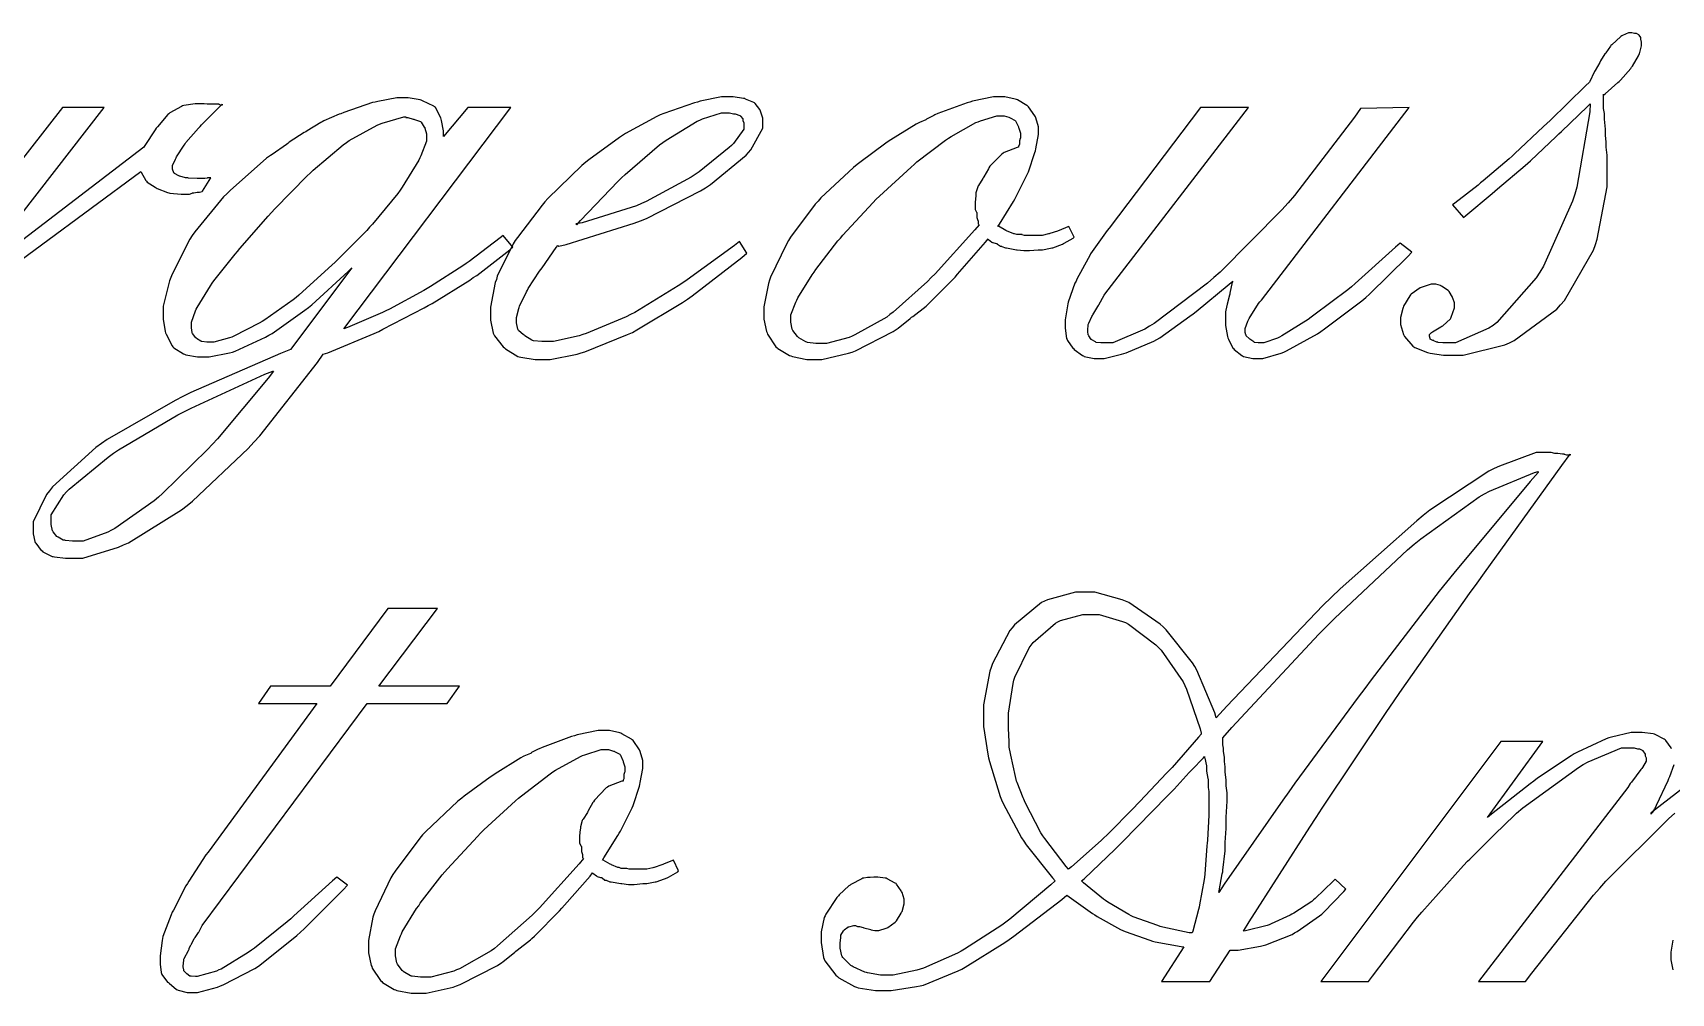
# Model space of a CAD drawing. Extents: x 3.03 to 5.34, y 7.46 to 9.01.
# Drawn here: x 3.613 to 4.44, y 8.094 to 8.578 of the extents above; entities that cross this region are included whole.
import ezdxf

# ---------------------------------------------------------------- set-up
doc = ezdxf.new("R2010")
doc.units = 0
doc.layers.get('0').update_dxf_attribs({"linetype": 'CONTINUOUS'})

msp = doc.modelspace()

# ---------------------------------------------------------------- linework, layer by layer
at = {"color": 0}
for points in [[(4.40543, 8.54742), (4.40543, 8.54699), (4.40614, 8.54758), (4.41265, 8.55333), (4.41325, 8.55393), (4.4139, 8.55458), (4.41911, 8.56044), (4.41954, 8.56108), (4.41997, 8.56158), (4.42307, 8.56685), (4.42324, 8.56739), (4.42344, 8.56788), (4.42453, 8.57178), (4.42453, 8.57303), (4.42453, 8.57368), (4.4241, 8.57514), (4.4241, 8.57563), (4.4241, 8.57607), (4.42333, 8.57726), (4.42324, 8.57736), (4.42312, 8.57742), (4.42204, 8.57801), (4.42171, 8.57801), (4.42106, 8.57801), (4.4196, 8.57844), (4.41911, 8.57844), (4.41797, 8.57844), (4.41499, 8.5771), (4.41456, 8.57693), (4.41411, 8.57661), (4.40956, 8.57243), (4.40913, 8.57194), (4.4089, 8.57161), (4.40653, 8.56836), (4.40631, 8.56803), (4.40608, 8.56776), (4.40392, 8.56435), (4.40369, 8.56392), (4.40349, 8.56353), (4.4011, 8.55935), (4.40088, 8.55892), (4.40067, 8.55854), (4.39849, 8.55393), (4.39828, 8.5535), (4.39632, 8.55165), (4.37842, 8.53424), (4.37679, 8.53267), (4.37511, 8.53114), (4.36046, 8.51742), (4.35921, 8.51617), (4.35775, 8.51492), (4.34462, 8.50379), (4.34337, 8.50271), (4.34212, 8.50168), (4.3304, 8.49246), (4.32926, 8.49164), (4.33469, 8.48535), (4.33594, 8.48639), (4.34918, 8.49744), (4.35053, 8.49858), (4.35189, 8.49972), (4.36578, 8.51144), (4.36724, 8.51269), (4.36849, 8.51389), (4.38151, 8.52621), (4.38286, 8.52746), (4.38411, 8.52869), (4.39735, 8.54135), (4.39871, 8.54264), (4.39849, 8.53851), (4.39193, 8.5006), (4.3909, 8.49707), (4.38976, 8.49349), (4.37511, 8.46072), (4.37332, 8.45779), (4.37136, 8.45481), (4.35161, 8.43235), (4.34967, 8.43088), (4.3476, 8.42942), (4.33074, 8.42219), (4.32514, 8.42219), (4.32433, 8.42219), (4.32206, 8.42236), (4.32189, 8.42242), (4.32135, 8.42242), (4.31982, 8.42318), (4.31972, 8.42329), (4.31928, 8.42329), (4.31799, 8.42393), (4.31799, 8.42415), (4.31787, 8.42426), (4.31754, 8.42551), (4.31754, 8.42589), (4.31754, 8.42626), (4.31863, 8.42725), (4.31885, 8.4274), (4.31907, 8.42763), (4.32324, 8.43012), (4.32383, 8.43044), (4.32428, 8.43067), (4.32813, 8.43414), (4.3284, 8.43457), (4.32861, 8.435), (4.33014, 8.43972), (4.33014, 8.44129), (4.33014, 8.44222), (4.32937, 8.44467), (4.32926, 8.44499), (4.32915, 8.44521), (4.32747, 8.44797), (4.32731, 8.44824), (4.32699, 8.44846), (4.32374, 8.45063), (4.3234, 8.45085), (4.32314, 8.45096), (4.32086, 8.45171), (4.32015, 8.45171), (4.31847, 8.45171), (4.31386, 8.45019), (4.31342, 8.44997), (4.31293, 8.44976), (4.30843, 8.44667), (4.308, 8.44629), (4.30761, 8.44575), (4.30453, 8.44054), (4.30431, 8.44), (4.3041, 8.43946), (4.303, 8.43485), (4.303, 8.43326), (4.303, 8.43143), (4.30442, 8.42637), (4.30474, 8.42589), (4.30496, 8.42524), (4.30914, 8.42046), (4.30974, 8.42003), (4.31028, 8.41971), (4.31657, 8.41721), (4.31733, 8.41699), (4.31793, 8.41683), (4.3246, 8.4159), (4.32688, 8.4159), (4.33464, 8.4159), (4.35553, 8.42111), (4.35792, 8.42219), (4.36029, 8.42324), (4.38189, 8.43907), (4.38374, 8.44129), (4.38574, 8.44347), (4.40039, 8.46875), (4.40132, 8.47168), (4.40224, 8.47444), (4.40717, 8.50071), (4.40717, 8.50944), (4.40717, 8.51486), (4.40717, 8.51665), (4.40674, 8.52072), (4.40674, 8.52203), (4.40674, 8.52344), (4.40631, 8.52664), (4.40631, 8.52767), (4.40631, 8.52989), (4.40587, 8.53494), (4.40587, 8.53657), (4.40587, 8.53771), (4.40543, 8.54031), (4.40543, 8.54113), (4.40543, 8.54269), (4.40543, 8.54628), (4.40543, 8.54742)], [(3.82047, 8.52615), (3.82047, 8.52701), (3.82047, 8.52897), (3.81939, 8.53424), (3.81917, 8.53483), (3.81901, 8.53549), (3.81635, 8.54069), (3.81592, 8.54113), (3.81549, 8.54144), (3.80985, 8.54417), (3.80919, 8.54438), (3.8086, 8.5446), (3.80251, 8.54568), (3.80051, 8.54568), (3.79688, 8.54568), (3.78722, 8.54383), (3.78597, 8.54351), (3.78461, 8.54324), (3.77013, 8.53831), (3.76861, 8.53765), (3.76774, 8.53737), (3.76004, 8.53396), (3.75928, 8.53353), (3.75857, 8.53315), (3.75168, 8.52897), (3.75103, 8.52854), (3.75022, 8.52815), (3.74262, 8.52322), (3.74192, 8.52268), (3.74115, 8.52219), (3.73394, 8.51708), (3.73324, 8.5166), (3.73112, 8.51514), (3.71278, 8.49897), (3.7111, 8.49729), (3.70942, 8.49567), (3.69499, 8.47808), (3.69374, 8.47624), (3.69249, 8.47433), (3.68349, 8.45665), (3.68289, 8.45497), (3.68224, 8.45329), (3.67899, 8.4406), (3.67899, 8.43631), (3.67899, 8.43403), (3.68007, 8.42779), (3.68028, 8.42719), (3.6805, 8.42654), (3.6836, 8.42057), (3.68397, 8.42003), (3.6844, 8.4196), (3.68924, 8.4165), (3.68983, 8.41635), (3.69049, 8.41613), (3.69635, 8.41504), (3.69829, 8.41504), (3.70221, 8.41504), (3.71251, 8.41704), (3.71392, 8.41743), (3.71539, 8.41786), (3.73068, 8.42497), (3.73236, 8.42589), (3.73394, 8.42681), (3.75054, 8.43853), (3.75233, 8.44), (3.75401, 8.44135), (3.77229, 8.45801), (3.77425, 8.45996), (3.74322, 8.41872), (3.73812, 8.41678), (3.69293, 8.39703), (3.68896, 8.39507), (3.68506, 8.39307), (3.65082, 8.37338), (3.64794, 8.37142), (3.64501, 8.36931), (3.62315, 8.34944), (3.62169, 8.34754), (3.62022, 8.34571), (3.61344, 8.33182), (3.61344, 8.32715), (3.61344, 8.32574), (3.61431, 8.32189), (3.61453, 8.3215), (3.61475, 8.32107), (3.61757, 8.31739), (3.618, 8.31717), (3.61838, 8.31679), (3.62304, 8.31446), (3.62364, 8.31435), (3.62418, 8.31413), (3.62978, 8.31347), (3.63167, 8.31347), (3.63851, 8.31347), (3.65653, 8.31907), (3.65901, 8.32021), (3.66151, 8.32124), (3.68821, 8.33789), (3.69114, 8.34017), (3.69385, 8.34224), (3.7219, 8.36888), (3.72478, 8.37207), (3.72771, 8.37522), (3.75683, 8.41217), (3.75971, 8.41635), (3.7621, 8.41715), (3.78543, 8.42681), (3.78771, 8.42785), (3.78988, 8.42893), (3.81065, 8.43972), (3.81267, 8.44086), (3.81461, 8.442), (3.83361, 8.45372), (3.83544, 8.45497), (3.83724, 8.45611), (3.85389, 8.46892), (3.85542, 8.47038), (3.85042, 8.47624), (3.8489, 8.47499), (3.83333, 8.46317), (3.83176, 8.46213), (3.83008, 8.46094), (3.81392, 8.45047), (3.81222, 8.44954), (3.81054, 8.44851), (3.79318, 8.43913), (3.79139, 8.43826), (3.78961, 8.43744), (3.77192, 8.42979), (3.77013, 8.42914), (3.85433, 8.54069), (3.83263, 8.54069), (3.82047, 8.52615)], [(3.8781, 8.47125), (3.87853, 8.47081), (3.88226, 8.47174), (3.91661, 8.48236), (3.91976, 8.48361), (3.92279, 8.48486), (3.95003, 8.49875), (3.95253, 8.50032), (3.95497, 8.5019), (3.97299, 8.51671), (3.97424, 8.51812), (3.97537, 8.51947), (3.98139, 8.53039), (3.98139, 8.53396), (3.98139, 8.53532), (3.98031, 8.53896), (3.98008, 8.53939), (3.97987, 8.53971), (3.97754, 8.54281), (3.97726, 8.54308), (3.97694, 8.54329), (3.97276, 8.54503), (3.97228, 8.54525), (3.97174, 8.54536), (3.96642, 8.54611), (3.96468, 8.54611), (3.96061, 8.54611), (3.94987, 8.54394), (3.9484, 8.54351), (3.94694, 8.54312), (3.93143, 8.53771), (3.92974, 8.537), (3.92806, 8.53624), (3.91222, 8.52761), (3.91064, 8.52658), (3.90907, 8.52556), (3.89367, 8.51437), (3.89219, 8.51313), (3.89014, 8.5115), (3.87299, 8.49485), (3.87158, 8.49317), (3.87011, 8.49154), (3.85764, 8.47521), (3.85661, 8.47364), (3.85553, 8.472), (3.84754, 8.45568), (3.84706, 8.4541), (3.84651, 8.45253), (3.84403, 8.44006), (3.84403, 8.43588), (3.84403, 8.43349), (3.84543, 8.42692), (3.84576, 8.42632), (3.84608, 8.42567), (3.85053, 8.42003), (3.85118, 8.4196), (3.85167, 8.41906), (3.85786, 8.41525), (3.85856, 8.41504), (3.85932, 8.41482), (3.86654, 8.41374), (3.86897, 8.41374), (3.87418, 8.41374), (3.88786, 8.41639), (3.88981, 8.41699), (3.89165, 8.41764), (3.91325, 8.42626), (3.91564, 8.4274), (3.91781, 8.4286), (3.94092, 8.44243), (3.94342, 8.44412), (3.94581, 8.44581), (3.97076, 8.46506), (3.97336, 8.46733), (3.96967, 8.47319), (3.96718, 8.47125), (3.94331, 8.45383), (3.94103, 8.45236), (3.93875, 8.45085), (3.91683, 8.43744), (3.91476, 8.43631), (3.91249, 8.43517), (3.89242, 8.42681), (3.89068, 8.42632), (3.88878, 8.42567), (3.87587, 8.42285), (3.87158, 8.42285), (3.87001, 8.42285), (3.86572, 8.42318), (3.86529, 8.42329), (3.86486, 8.42339), (3.86139, 8.42557), (3.86117, 8.42589), (3.86074, 8.42611), (3.85824, 8.42839), (3.85813, 8.42871), (3.85792, 8.42904), (3.85726, 8.43224), (3.85726, 8.43326), (3.85726, 8.43494), (3.85835, 8.43935), (3.85856, 8.44), (3.85878, 8.4406), (3.86219, 8.44786), (3.86268, 8.44868), (3.86312, 8.44954), (3.86882, 8.45817), (3.86942, 8.4591), (3.87007, 8.4599), (3.87728, 8.47011), (3.8781, 8.47125)], [(4.09999, 8.48122), (4.09999, 8.48079), (4.10075, 8.48193), (4.10781, 8.49333), (4.10846, 8.49447), (4.10906, 8.4955), (4.11447, 8.50624), (4.11496, 8.50726), (4.1154, 8.50836), (4.11865, 8.51807), (4.11887, 8.51899), (4.11903, 8.51992), (4.12039, 8.52707), (4.12039, 8.5294), (4.12039, 8.53108), (4.11903, 8.5356), (4.11887, 8.53614), (4.11865, 8.53651), (4.1154, 8.54113), (4.11496, 8.54156), (4.11458, 8.54183), (4.10981, 8.5446), (4.10932, 8.54482), (4.10867, 8.54503), (4.10346, 8.54611), (4.10172, 8.54611), (4.09776, 8.54611), (4.08724, 8.54394), (4.08589, 8.54351), (4.08442, 8.54312), (4.06967, 8.53771), (4.06808, 8.537), (4.06765, 8.53678), (4.06424, 8.53504), (4.06396, 8.53483), (4.06364, 8.53461), (4.06039, 8.53321), (4.06006, 8.5331), (4.05881, 8.53239), (4.0459, 8.52442), (4.04465, 8.52354), (4.0434, 8.52274), (4.03033, 8.51307), (4.02903, 8.51204), (4.02713, 8.51058), (4.01074, 8.49517), (4.00928, 8.4936), (4.00786, 8.49197), (3.99539, 8.47532), (3.99431, 8.47364), (3.99328, 8.4719), (3.98529, 8.45524), (3.98475, 8.45367), (3.98426, 8.4521), (3.98193, 8.44026), (3.98193, 8.43631), (3.98193, 8.43403), (3.98335, 8.42779), (3.98367, 8.42719), (3.98383, 8.42643), (3.98801, 8.42014), (3.98867, 8.4196), (3.98904, 8.41917), (3.9949, 8.41569), (3.99561, 8.41547), (3.99636, 8.41515), (4.00358, 8.41374), (4.00603, 8.41374), (4.01112, 8.41374), (4.02463, 8.41683), (4.02642, 8.41743), (4.02821, 8.41808), (4.04715, 8.42779), (4.04921, 8.42914), (4.04975, 8.42958), (4.05578, 8.43446), (4.05637, 8.435), (4.05701, 8.43544), (4.06375, 8.44065), (4.0644, 8.44129), (4.06565, 8.44243), (4.07835, 8.45524), (4.07958, 8.45671), (4.08083, 8.45806), (4.09375, 8.47282), (4.095, 8.4745), (4.09521, 8.47428), (4.09694, 8.47288), (4.09717, 8.47276), (4.09739, 8.47265), (4.09901, 8.47211), (4.09956, 8.47211), (4.09978, 8.4719), (4.10124, 8.47081), (4.10172, 8.47081), (4.10194, 8.47071), (4.10374, 8.46994), (4.10433, 8.46994), (4.10932, 8.46907), (4.10969, 8.46897), (4.11312, 8.46864), (4.11431, 8.46864), (4.11594, 8.46864), (4.12033, 8.46897), (4.12082, 8.46907), (4.1224, 8.46907), (4.12657, 8.46983), (4.12711, 8.46994), (4.12765, 8.47006), (4.13254, 8.4719), (4.13297, 8.47211), (4.13336, 8.47228), (4.13797, 8.47493), (4.1384, 8.47537), (4.13579, 8.48079), (4.13531, 8.48058), (4.13081, 8.47874), (4.13037, 8.47863), (4.12999, 8.4784), (4.12614, 8.47715), (4.12582, 8.47711), (4.12543, 8.477), (4.12229, 8.47624), (4.12125, 8.47624), (4.12001, 8.47624), (4.11719, 8.47624), (4.11626, 8.47624), (4.11388, 8.47624), (4.11344, 8.47624), (4.11225, 8.47657), (4.11214, 8.47667), (4.1116, 8.47667), (4.11035, 8.47667), (4.10997, 8.47667), (4.10949, 8.47667), (4.10835, 8.47711), (4.10801, 8.47711), (4.10769, 8.47715), (4.1046, 8.4784), (4.10433, 8.47863), (4.10389, 8.47874), (4.10032, 8.4809), (4.09999, 8.48122)], [(3.80138, 8.53614), (3.80138, 8.53569), (3.8024, 8.53569), (3.80518, 8.53494), (3.8055, 8.53483), (3.80583, 8.53472), (3.80875, 8.53364), (3.80897, 8.53353), (3.80914, 8.53331), (3.81071, 8.53093), (3.81093, 8.53071), (3.81104, 8.53039), (3.81179, 8.52756), (3.81179, 8.52658), (3.81179, 8.52376), (3.80903, 8.51644), (3.80854, 8.51531), (3.80789, 8.51417), (3.79958, 8.5006), (3.79856, 8.49903), (3.79742, 8.49744), (3.78461, 8.48193), (3.78315, 8.48036), (3.78168, 8.47868), (3.76579, 8.46278), (3.76406, 8.46126), (3.76247, 8.45969), (3.7475, 8.44612), (3.74604, 8.44499), (3.74457, 8.44374), (3.73025, 8.43371), (3.72889, 8.43283), (3.72749, 8.43201), (3.71474, 8.42546), (3.71371, 8.42503), (3.71251, 8.42458), (3.70458, 8.42242), (3.70199, 8.42242), (3.70107, 8.42242), (3.69846, 8.42275), (3.69829, 8.42285), (3.69797, 8.42296), (3.69581, 8.42437), (3.69569, 8.42458), (3.69547, 8.42469), (3.69379, 8.42686), (3.69374, 8.42719), (3.69363, 8.42736), (3.69331, 8.42969), (3.69331, 8.43044), (3.69331, 8.43261), (3.69526, 8.43821), (3.69569, 8.43913), (3.69613, 8.43994), (3.70285, 8.4509), (3.70372, 8.45215), (3.70454, 8.4534), (3.71528, 8.46674), (3.71653, 8.46821), (3.71778, 8.46967), (3.73199, 8.486), (3.73367, 8.48774), (3.73529, 8.48964), (3.75163, 8.50629), (3.75319, 8.50771), (3.75467, 8.50917), (3.76986, 8.52197), (3.77143, 8.52311), (3.77289, 8.52419), (3.78689, 8.5319), (3.78814, 8.53244), (3.78939, 8.53293), (3.80035, 8.53603), (3.80138, 8.53614)], [(3.88721, 8.4821), (3.88764, 8.48167), (3.88954, 8.48383), (3.90831, 8.50353), (3.91021, 8.50532), (3.91194, 8.507), (3.92936, 8.52186), (3.93104, 8.52311), (3.93267, 8.52436), (3.94824, 8.53381), (3.94971, 8.5344), (3.95107, 8.53504), (3.96061, 8.53808), (3.96382, 8.53808), (3.96468, 8.53808), (3.96664, 8.53765), (3.96729, 8.53765), (3.96744, 8.5376), (3.96989, 8.53668), (3.97011, 8.53657), (3.97021, 8.53646), (3.97131, 8.53504), (3.9714, 8.53483), (3.9714, 8.53429), (3.97185, 8.5331), (3.97185, 8.53267), (3.97185, 8.52989), (3.96658, 8.52263), (3.96556, 8.5216), (3.96451, 8.52056), (3.94938, 8.5084), (3.94732, 8.50706), (3.94521, 8.50569), (3.92258, 8.49338), (3.92019, 8.49229), (3.91769, 8.49126), (3.89025, 8.48269), (3.88721, 8.4821)], [(4.1104, 8.52115), (4.1104, 8.52072), (4.10969, 8.52061), (4.10319, 8.51812), (4.1026, 8.51768), (4.10194, 8.51731), (4.09597, 8.51113), (4.09543, 8.51031), (4.09517, 8.50988), (4.09283, 8.50575), (4.09261, 8.50532), (4.09239, 8.50489), (4.09022, 8.50146), (4.09, 8.50119), (4.08985, 8.50076), (4.08892, 8.49767), (4.08892, 8.49664), (4.08882, 8.49621), (4.08849, 8.49311), (4.08849, 8.49208), (4.08849, 8.49154), (4.08849, 8.49035), (4.08849, 8.4899), (4.08849, 8.48936), (4.08925, 8.48796), (4.08936, 8.48774), (4.08936, 8.48725), (4.08936, 8.48617), (4.08936, 8.48579), (4.08936, 8.48525), (4.0899, 8.48372), (4.09, 8.48361), (4.09, 8.48329), (4.09, 8.48258), (4.09, 8.48232), (4.09, 8.48215), (4.09044, 8.48167), (4.09044, 8.48167), (4.08826, 8.47906), (4.06825, 8.45682), (4.06635, 8.45497), (4.06451, 8.45307), (4.0471, 8.43756), (4.04551, 8.43631), (4.04389, 8.43506), (4.02789, 8.42606), (4.02642, 8.42546), (4.02496, 8.42481), (4.01351, 8.42176), (4.00971, 8.42176), (4.00819, 8.42176), (4.00401, 8.42225), (4.00364, 8.42242), (4.00319, 8.42253), (3.99951, 8.42469), (3.99929, 8.42503), (3.99892, 8.42524), (3.99658, 8.42833), (3.99647, 8.42871), (3.99625, 8.42904), (3.99561, 8.43257), (3.99561, 8.43371), (3.99561, 8.43619), (3.9981, 8.44265), (3.99864, 8.44368), (3.99903, 8.44472), (4.00629, 8.45643), (4.00732, 8.45779), (4.00814, 8.45915), (4.01921, 8.47347), (4.02056, 8.47493), (4.02181, 8.4764), (4.03689, 8.49268), (4.03857, 8.49447), (4.04021, 8.49604), (4.05621, 8.51069), (4.05767, 8.51204), (4.05914, 8.51329), (4.07362, 8.52436), (4.07503, 8.52528), (4.07639, 8.52621), (4.08886, 8.53315), (4.09, 8.53353), (4.09115, 8.53396), (4.09939, 8.53657), (4.10215, 8.53657), (4.10308, 8.53657), (4.10553, 8.53581), (4.10585, 8.53569), (4.10607, 8.5356), (4.10867, 8.53418), (4.10889, 8.53396), (4.10906, 8.53375), (4.11029, 8.53103), (4.1104, 8.53071), (4.11051, 8.53039), (4.11128, 8.52789), (4.11128, 8.52701), (4.11128, 8.52615), (4.11128, 8.52528), (4.11117, 8.52507), (4.11083, 8.52399), (4.11083, 8.52399), (4.11083, 8.52311), (4.11083, 8.52246), (4.11083, 8.52203), (4.11074, 8.52192), (4.1104, 8.52115), (4.1104, 8.52115)], [(4.2021, 8.54069), (4.15608, 8.47993), (4.155, 8.47868), (4.14671, 8.46696), (4.14611, 8.46582), (4.14546, 8.46468), (4.13981, 8.45421), (4.13938, 8.45324), (4.13883, 8.45221), (4.13547, 8.44265), (4.13525, 8.44174), (4.13504, 8.44075), (4.13396, 8.43371), (4.13396, 8.43132), (4.13396, 8.42942), (4.1346, 8.42426), (4.13482, 8.42372), (4.13504, 8.42324), (4.13769, 8.41938), (4.13807, 8.41917), (4.1384, 8.41872), (4.14258, 8.41569), (4.14307, 8.41547), (4.1435, 8.41525), (4.14854, 8.41417), (4.15022, 8.41417), (4.15354, 8.41417), (4.16222, 8.41635), (4.16347, 8.41678), (4.16471, 8.41715), (4.1786, 8.42301), (4.18018, 8.42372), (4.18164, 8.42458), (4.19683, 8.43549), (4.1984, 8.43674), (4.19997, 8.43799), (4.21664, 8.45171), (4.21837, 8.45324), (4.21815, 8.45264), (4.2169, 8.4471), (4.21685, 8.44672), (4.21674, 8.44618), (4.21565, 8.44168), (4.21556, 8.44129), (4.21544, 8.44086), (4.21468, 8.43778), (4.21468, 8.43674), (4.21468, 8.43576), (4.21468, 8.4336), (4.21468, 8.43283), (4.21468, 8.43078), (4.21576, 8.42524), (4.21599, 8.42458), (4.21619, 8.42399), (4.21847, 8.41938), (4.21881, 8.41917), (4.21913, 8.41872), (4.22299, 8.41569), (4.22336, 8.41547), (4.22379, 8.41525), (4.22851, 8.41417), (4.23008, 8.41417), (4.23361, 8.41417), (4.24274, 8.41683), (4.24419, 8.41743), (4.24556, 8.41808), (4.26112, 8.42671), (4.26286, 8.42785), (4.26465, 8.4291), (4.28342, 8.44331), (4.28543, 8.44499), (4.28728, 8.44667), (4.30669, 8.4656), (4.30865, 8.46778), (4.30279, 8.47233), (4.30051, 8.47026), (4.28017, 8.45199), (4.27826, 8.45042), (4.27642, 8.44883), (4.25933, 8.43604), (4.25786, 8.435), (4.25635, 8.43386), (4.24311, 8.42557), (4.24203, 8.42503), (4.241, 8.42449), (4.2341, 8.42219), (4.23182, 8.42219), (4.23118, 8.42219), (4.22944, 8.42236), (4.22922, 8.42242), (4.229, 8.42253), (4.227, 8.42393), (4.22683, 8.42415), (4.22661, 8.42426), (4.22521, 8.42567), (4.2251, 8.42589), (4.22499, 8.42611), (4.22467, 8.4274), (4.22467, 8.42785), (4.22467, 8.42931), (4.22607, 8.43311), (4.2264, 8.43371), (4.22667, 8.43435), (4.23144, 8.44189), (4.23204, 8.44282), (4.23292, 8.44368), (4.30735, 8.54069), (4.28282, 8.54025), (4.27983, 8.53586), (4.24946, 8.49631), (4.24636, 8.49274), (4.24322, 8.48921), (4.21197, 8.45768), (4.20882, 8.45497), (4.20574, 8.45226), (4.17876, 8.43181), (4.17649, 8.43044), (4.17404, 8.42899), (4.15793, 8.42219), (4.15261, 8.42219), (4.15181, 8.42219), (4.14958, 8.42236), (4.14936, 8.42242), (4.14914, 8.42253), (4.14729, 8.42361), (4.14719, 8.42372), (4.14703, 8.42383), (4.14578, 8.42567), (4.14567, 8.42589), (4.14556, 8.42611), (4.14524, 8.42774), (4.14524, 8.42828), (4.14524, 8.42828), (4.14556, 8.43143), (4.14567, 8.43175), (4.14578, 8.43201), (4.1474, 8.43544), (4.14763, 8.43588), (4.14785, 8.43625), (4.15033, 8.44043), (4.15067, 8.44086), (4.15088, 8.44125), (4.1536, 8.44607), (4.15392, 8.44672), (4.2264, 8.54069), (4.2021, 8.54069)], [(3.73432, 8.40788), (3.73475, 8.40788), (3.73204, 8.40435), (3.70638, 8.37369), (3.70394, 8.37099), (3.70144, 8.36828), (3.67865, 8.34608), (3.6766, 8.34429), (3.67443, 8.34244), (3.65468, 8.32844), (3.65294, 8.32758), (3.65115, 8.32667), (3.63861, 8.32215), (3.6345, 8.32215), (3.63325, 8.32215), (3.62983, 8.32249), (3.6295, 8.3226), (3.62858, 8.3226), (3.62603, 8.32411), (3.62582, 8.32433), (3.62549, 8.32454), (3.62349, 8.32687), (3.62343, 8.32715), (3.62321, 8.32736), (3.62256, 8.33046), (3.62256, 8.33149), (3.62256, 8.33535), (3.62901, 8.34543), (3.63037, 8.3469), (3.63162, 8.34831), (3.65136, 8.36453), (3.65403, 8.36643), (3.65653, 8.36817), (3.68642, 8.38574), (3.68983, 8.38747), (3.69319, 8.38917), (3.73031, 8.40625), (3.73432, 8.40788)], [(4.38846, 8.36589), (4.38846, 8.36546), (4.38737, 8.36546), (4.38693, 8.36546), (4.38574, 8.36578), (4.38564, 8.36589), (4.3846, 8.36589), (4.38226, 8.36632), (4.38151, 8.36632), (4.38075, 8.36632), (4.37901, 8.36675), (4.37847, 8.36675), (4.37142, 8.36675), (4.35297, 8.35997), (4.35026, 8.35872), (4.34754, 8.35736), (4.31776, 8.33768), (4.31446, 8.33507), (4.31114, 8.33236), (4.27263, 8.29801), (4.26824, 8.29383), (4.26389, 8.28961), (4.21539, 8.23893), (4.21007, 8.23307), (4.20931, 8.23551), (4.20025, 8.25706), (4.19922, 8.2589), (4.19808, 8.26079), (4.18485, 8.2774), (4.18338, 8.27886), (4.18181, 8.28033), (4.16596, 8.29113), (4.16428, 8.29189), (4.1626, 8.29258), (4.14887, 8.29644), (4.14432, 8.29644), (4.13911, 8.29644), (4.12506, 8.29258), (4.12349, 8.29189), (4.1219, 8.29113), (4.10835, 8.27989), (4.10721, 8.27843), (4.10596, 8.27701), (4.09717, 8.26036), (4.09657, 8.25846), (4.09592, 8.25662), (4.09267, 8.23964), (4.09267, 8.23394), (4.09267, 8.22868), (4.09483, 8.21463), (4.09526, 8.21289), (4.09565, 8.2111), (4.10107, 8.19336), (4.10178, 8.19163), (4.10254, 8.18983), (4.11193, 8.17247), (4.11307, 8.17079), (4.11421, 8.169), (4.12744, 8.1524), (4.1289, 8.15082), (4.12674, 8.14882), (4.1059, 8.13146), (4.10394, 8.12999), (4.10189, 8.12853), (4.08306, 8.11638), (4.08138, 8.11546), (4.07954, 8.11442), (4.06239, 8.10682), (4.06076, 8.10633), (4.05908, 8.10579), (4.04715, 8.10331), (4.04318, 8.10331), (4.04081, 8.10331), (4.03429, 8.10439), (4.03364, 8.1046), (4.03293, 8.10482), (4.02692, 8.10747), (4.02647, 8.10786), (4.02588, 8.10818), (4.02171, 8.11219), (4.02149, 8.11263), (4.02132, 8.11301), (4.0204, 8.11697), (4.0204, 8.11828), (4.0204, 8.11936), (4.02072, 8.12229), (4.02083, 8.12261), (4.02083, 8.12343), (4.02214, 8.12565), (4.02235, 8.12587), (4.02246, 8.12608), (4.02431, 8.1275), (4.02453, 8.12761), (4.02474, 8.12765), (4.02735, 8.12825), (4.02821, 8.12825), (4.02821, 8.12825), (4.02919, 8.12782), (4.02951, 8.12782), (4.03022, 8.12782), (4.03207, 8.12728), (4.03233, 8.12717), (4.03581, 8.12631), (4.03597, 8.12619), (4.03792, 8.12587), (4.03863, 8.12587), (4.03999, 8.12587), (4.04362, 8.12696), (4.04406, 8.12717), (4.04449, 8.12733), (4.04818, 8.12999), (4.04861, 8.13043), (4.04883, 8.13075), (4.05126, 8.13456), (4.05143, 8.13499), (4.05165, 8.13542), (4.05274, 8.13917), (4.05274, 8.1404), (4.05274, 8.14165), (4.05165, 8.14497), (4.05143, 8.1454), (4.05126, 8.14583), (4.04883, 8.14919), (4.04861, 8.14953), (4.04818, 8.14974), (4.04406, 8.15192), (4.04362, 8.15213), (4.04318, 8.15224), (4.03944, 8.15278), (4.03819, 8.15278), (4.03738, 8.15278), (4.03554, 8.15256), (4.03494, 8.15256), (4.03418, 8.15256), (4.03244, 8.15213), (4.0319, 8.15213), (4.03131, 8.15192), (4.02588, 8.14899), (4.02539, 8.14865), (4.02485, 8.14828), (4.01997, 8.14378), (4.01953, 8.14324), (4.01872, 8.14242), (4.01313, 8.13411), (4.01281, 8.13325), (4.01243, 8.13243), (4.01085, 8.12511), (4.01085, 8.12261), (4.01085, 8.11979), (4.0121, 8.11214), (4.01237, 8.11133), (4.01269, 8.11046), (4.01828, 8.10325), (4.0191, 8.10265), (4.01969, 8.102), (4.02772, 8.0975), (4.02865, 8.09722), (4.02946, 8.0969), (4.03825, 8.09549), (4.04124, 8.09549), (4.04611, 8.09549), (4.05897, 8.0975), (4.06076, 8.09788), (4.06239, 8.09831), (4.07997, 8.10542), (4.08182, 8.10633), (4.0835, 8.10726), (4.1034, 8.11974), (4.10568, 8.12131), (4.10796, 8.12289), (4.13217, 8.1415), (4.13476, 8.14367), (4.1359, 8.14274), (4.14763, 8.13444), (4.14887, 8.13368), (4.15001, 8.13286), (4.16174, 8.12636), (4.16297, 8.12587), (4.16411, 8.12532), (4.1766, 8.12088), (4.17796, 8.12044), (4.17919, 8.12001), (4.19243, 8.11768), (4.19379, 8.11762), (4.18251, 8.10004), (4.20682, 8.10004), (4.21701, 8.11589), (4.22119, 8.11589), (4.23236, 8.11789), (4.23372, 8.11828), (4.23508, 8.1186), (4.24832, 8.12386), (4.24957, 8.12457), (4.25082, 8.12522), (4.26221, 8.13319), (4.26324, 8.13411), (4.26426, 8.13499), (4.27447, 8.14546), (4.27539, 8.14671), (4.26997, 8.15169), (4.26904, 8.15067), (4.25993, 8.14199), (4.25911, 8.14128), (4.25819, 8.14051), (4.24914, 8.13456), (4.24826, 8.13411), (4.24735, 8.13362), (4.23779, 8.12913), (4.23676, 8.12869), (4.23568, 8.12831), (4.22488, 8.12565), (4.22374, 8.12543), (4.22667, 8.13021), (4.25726, 8.17796), (4.26042, 8.18272), (4.26351, 8.18756), (4.29617, 8.23622), (4.29949, 8.2411), (4.30268, 8.24588), (4.33783, 8.29579), (4.34158, 8.301), (4.34532, 8.30621), (4.38433, 8.36025), (4.38846, 8.36589)], [(4.3724, 8.35721), (4.3724, 8.35678), (4.36833, 8.35211), (4.32981, 8.30599), (4.32617, 8.30143), (4.32254, 8.29688), (4.28814, 8.25217), (4.28494, 8.24783), (4.28163, 8.24343), (4.24972, 8.20003), (4.24675, 8.19575), (4.2436, 8.19146), (4.21414, 8.14914), (4.21137, 8.14497), (4.21153, 8.14578), (4.21311, 8.15446), (4.21332, 8.15539), (4.21343, 8.15631), (4.21451, 8.16601), (4.21463, 8.1671), (4.21463, 8.17019), (4.21506, 8.17719), (4.21506, 8.17947), (4.21506, 8.183), (4.2155, 8.19097), (4.2155, 8.19358), (4.2155, 8.19515), (4.21506, 8.19874), (4.21506, 8.19987), (4.21506, 8.20167), (4.21463, 8.20574), (4.21463, 8.20703), (4.21463, 8.20828), (4.21419, 8.2111), (4.21419, 8.21203), (4.21419, 8.21326), (4.21376, 8.2161), (4.21376, 8.21701), (4.21376, 8.21772), (4.21332, 8.21935), (4.21332, 8.21983), (4.21332, 8.2206), (4.21332, 8.22233), (4.21332, 8.22288), (4.21799, 8.22814), (4.26178, 8.27518), (4.26585, 8.27929), (4.26981, 8.28336), (4.30658, 8.31771), (4.3099, 8.32053), (4.31321, 8.32324), (4.34267, 8.34446), (4.34526, 8.34592), (4.34787, 8.34739), (4.3705, 8.35678), (4.3724, 8.35721)], [(3.79237, 8.28819), (3.76329, 8.24892), (3.73313, 8.24892), (3.72706, 8.24024), (3.75657, 8.24024), (3.70167, 8.16536), (3.70063, 8.16401), (3.69194, 8.15076), (3.69125, 8.14953), (3.69049, 8.14828), (3.68419, 8.13613), (3.68365, 8.13499), (3.68306, 8.13374), (3.67887, 8.12278), (3.67865, 8.12175), (3.6785, 8.12071), (3.67757, 8.11307), (3.67757, 8.11046), (3.67757, 8.10889), (3.67806, 8.1046), (3.67822, 8.10417), (3.67844, 8.10368), (3.68126, 8.09983), (3.68169, 8.09961), (3.68201, 8.09918), (3.68582, 8.09614), (3.68625, 8.09592), (3.68668, 8.09571), (3.69108, 8.09462), (3.69254, 8.09462), (3.6964, 8.09462), (3.70649, 8.09728), (3.70796, 8.09788), (3.70936, 8.09842), (3.72526, 8.10672), (3.72706, 8.10786), (3.72868, 8.10906), (3.74642, 8.12332), (3.74832, 8.125), (3.75006, 8.12668), (3.76981, 8.14638), (3.77197, 8.14865), (3.76654, 8.15278), (3.76438, 8.15082), (3.74496, 8.13325), (3.74333, 8.13172), (3.74154, 8.13015), (3.72504, 8.11692), (3.72358, 8.11589), (3.72194, 8.11475), (3.70822, 8.10639), (3.70708, 8.1059), (3.70594, 8.10525), (3.69624, 8.10265), (3.69624, 8.10265), (3.69542, 8.10265), (3.69314, 8.10281), (3.69299, 8.10286), (3.69243, 8.10286), (3.69092, 8.10394), (3.69081, 8.10417), (3.6906, 8.10428), (3.68951, 8.10553), (3.68951, 8.1059), (3.6894, 8.10601), (3.68907, 8.10742), (3.68907, 8.10786), (3.68907, 8.10786), (3.6894, 8.11089), (3.68951, 8.11133), (3.68961, 8.11165), (3.69179, 8.11578), (3.69211, 8.11632), (3.69211, 8.11692), (3.69303, 8.11849), (3.69319, 8.11871), (3.69331, 8.11893), (3.69472, 8.12185), (3.69493, 8.12218), (3.69515, 8.12235), (3.69689, 8.12478), (3.6971, 8.125), (3.69721, 8.12522), (3.69846, 8.12799), (3.69862, 8.12825), (3.78196, 8.24024), (3.82232, 8.24024), (3.8284, 8.24892), (3.78782, 8.24892), (3.81733, 8.28819), (3.79237, 8.28819)], [(4.20247, 8.22526), (4.20247, 8.22483), (4.20111, 8.22325), (4.18778, 8.20806), (4.18642, 8.2066), (4.18506, 8.20514), (4.1715, 8.19081), (4.17014, 8.18946), (4.16878, 8.18799), (4.15489, 8.17383), (4.15343, 8.17253), (4.15196, 8.17117), (4.1371, 8.15793), (4.13564, 8.15668), (4.13439, 8.15804), (4.12358, 8.17215), (4.12261, 8.17361), (4.12158, 8.17507), (4.11372, 8.19037), (4.11307, 8.19206), (4.11268, 8.19276), (4.1096, 8.20036), (4.10938, 8.20117), (4.10915, 8.20199), (4.10732, 8.21035), (4.10721, 8.21115), (4.10704, 8.21186), (4.10568, 8.21821), (4.10568, 8.22026), (4.10558, 8.22108), (4.10525, 8.22765), (4.10525, 8.22982), (4.10525, 8.23535), (4.10758, 8.25028), (4.10807, 8.25196), (4.10851, 8.25358), (4.11572, 8.26839), (4.11675, 8.26975), (4.11774, 8.271), (4.12896, 8.28082), (4.13021, 8.28147), (4.13146, 8.28207), (4.14285, 8.28515), (4.14671, 8.28515), (4.1511, 8.28515), (4.16282, 8.28162), (4.16428, 8.28103), (4.16575, 8.28028), (4.17964, 8.26981), (4.18099, 8.26844), (4.18224, 8.26708), (4.19331, 8.25125), (4.19422, 8.24935), (4.19504, 8.2475), (4.20199, 8.22743), (4.20247, 8.22526)], [(3.90056, 8.16168), (3.90056, 8.16124), (3.90132, 8.16237), (3.90836, 8.17378), (3.90901, 8.17492), (3.90961, 8.17594), (3.91504, 8.18668), (3.91553, 8.18772), (3.91596, 8.18881), (3.91922, 8.19851), (3.91943, 8.19943), (3.9196, 8.20036), (3.92096, 8.20751), (3.92096, 8.20985), (3.92096, 8.21153), (3.9196, 8.21604), (3.91943, 8.21658), (3.91922, 8.21696), (3.91596, 8.22157), (3.91553, 8.222), (3.91515, 8.22228), (3.91037, 8.22504), (3.90989, 8.22526), (3.90924, 8.22547), (3.90403, 8.22657), (3.90229, 8.22657), (3.89833, 8.22657), (3.88781, 8.22439), (3.88644, 8.22396), (3.88499, 8.22358), (3.87022, 8.21815), (3.86865, 8.21744), (3.86822, 8.21724), (3.86481, 8.2155), (3.86453, 8.21528), (3.86421, 8.21506), (3.86094, 8.21365), (3.86062, 8.21354), (3.85938, 8.21283), (3.84646, 8.20486), (3.84521, 8.204), (3.84397, 8.20318), (3.83089, 8.19353), (3.82958, 8.19249), (3.82769, 8.19103), (3.81131, 8.17563), (3.80985, 8.17404), (3.80843, 8.17242), (3.79596, 8.15576), (3.79486, 8.15408), (3.79383, 8.15235), (3.78586, 8.13569), (3.78532, 8.13411), (3.78483, 8.13254), (3.7825, 8.12071), (3.7825, 8.11675), (3.7825, 8.11447), (3.7839, 8.10824), (3.78424, 8.10764), (3.7844, 8.10688), (3.78857, 8.10058), (3.78922, 8.10004), (3.78961, 8.09961), (3.79546, 8.09614), (3.79617, 8.09592), (3.79693, 8.0956), (3.80414, 8.09418), (3.80658, 8.09418), (3.81168, 8.09418), (3.82519, 8.09728), (3.82699, 8.09788), (3.82878, 8.09853), (3.84771, 8.10824), (3.84978, 8.1096), (3.85032, 8.11003), (3.85633, 8.1149), (3.85693, 8.11546), (3.85758, 8.11589), (3.86431, 8.1211), (3.86496, 8.12175), (3.86621, 8.12289), (3.8789, 8.13569), (3.88015, 8.13715), (3.8814, 8.13851), (3.89432, 8.15326), (3.89556, 8.15494), (3.89578, 8.15474), (3.89751, 8.15332), (3.89774, 8.15321), (3.89794, 8.1531), (3.89958, 8.15256), (3.90012, 8.15256), (3.90033, 8.15235), (3.90181, 8.15126), (3.90229, 8.15126), (3.9025, 8.15115), (3.90429, 8.15039), (3.90489, 8.15039), (3.90989, 8.14953), (3.91026, 8.14942), (3.91368, 8.14908), (3.91488, 8.14908), (3.9165, 8.14908), (3.9209, 8.14942), (3.92139, 8.14953), (3.92296, 8.14953), (3.92714, 8.15028), (3.92768, 8.15039), (3.92822, 8.1505), (3.93311, 8.15235), (3.93354, 8.15256), (3.93392, 8.15272), (3.93853, 8.15539), (3.93896, 8.15582), (3.93636, 8.16124), (3.93587, 8.16103), (3.93137, 8.15918), (3.93093, 8.15907), (3.93056, 8.15886), (3.92671, 8.15761), (3.92638, 8.15756), (3.926, 8.15744), (3.92285, 8.15668), (3.92182, 8.15668), (3.92057, 8.15668), (3.91775, 8.15668), (3.91683, 8.15668), (3.91444, 8.15668), (3.91401, 8.15668), (3.91282, 8.15701), (3.91271, 8.15712), (3.91217, 8.15712), (3.91092, 8.15712), (3.91054, 8.15712), (3.91004, 8.15712), (3.9089, 8.15756), (3.90858, 8.15756), (3.90826, 8.15761), (3.90517, 8.15886), (3.90489, 8.15907), (3.90446, 8.15918), (3.90088, 8.16135), (3.90056, 8.16168)], [(3.91097, 8.20161), (3.91097, 8.20117), (3.91026, 8.20107), (3.90375, 8.19857), (3.90315, 8.19814), (3.9025, 8.19775), (3.89654, 8.19157), (3.896, 8.19075), (3.89572, 8.19032), (3.89339, 8.18619), (3.89318, 8.18576), (3.89296, 8.18533), (3.89079, 8.18192), (3.89057, 8.18164), (3.8904, 8.18121), (3.88949, 8.17811), (3.88949, 8.17708), (3.88938, 8.17665), (3.88906, 8.17356), (3.88906, 8.17253), (3.88906, 8.17199), (3.88906, 8.17079), (3.88906, 8.17036), (3.88906, 8.16982), (3.88981, 8.1684), (3.88992, 8.16818), (3.88992, 8.16769), (3.88992, 8.16661), (3.88992, 8.16624), (3.88992, 8.16569), (3.89046, 8.16417), (3.89057, 8.16407), (3.89057, 8.16374), (3.89057, 8.16303), (3.89057, 8.16276), (3.89057, 8.1626), (3.891, 8.16211), (3.891, 8.16211), (3.88883, 8.1595), (3.86882, 8.13726), (3.86692, 8.13542), (3.86507, 8.13351), (3.84765, 8.118), (3.84608, 8.11675), (3.84446, 8.1155), (3.82844, 8.1065), (3.82699, 8.1059), (3.82553, 8.10525), (3.81407, 8.10221), (3.81028, 8.10221), (3.80875, 8.10221), (3.80458, 8.10271), (3.80419, 8.10286), (3.80376, 8.10297), (3.80007, 8.10514), (3.79986, 8.10547), (3.79949, 8.10568), (3.79715, 8.10878), (3.79704, 8.10915), (3.79682, 8.10949), (3.79617, 8.11301), (3.79617, 8.11415), (3.79617, 8.11664), (3.79867, 8.1231), (3.79921, 8.12414), (3.79958, 8.12517), (3.80686, 8.13687), (3.80789, 8.13824), (3.80871, 8.1396), (3.81976, 8.15392), (3.82113, 8.15539), (3.82238, 8.15685), (3.83746, 8.17313), (3.83914, 8.17492), (3.84076, 8.17649), (3.85678, 8.19114), (3.85824, 8.19249), (3.85969, 8.19374), (3.87418, 8.20481), (3.8756, 8.20574), (3.87696, 8.20665), (3.88943, 8.2136), (3.89057, 8.21397), (3.89171, 8.21442), (3.89996, 8.21701), (3.90272, 8.21701), (3.90365, 8.21701), (3.90608, 8.21625), (3.90642, 8.21615), (3.90663, 8.21604), (3.90924, 8.21463), (3.90944, 8.21442), (3.90961, 8.21419), (3.91086, 8.21149), (3.91097, 8.21115), (3.91108, 8.21083), (3.91183, 8.20833), (3.91183, 8.20747), (3.91183, 8.2066), (3.91183, 8.20574), (3.91174, 8.20551), (3.9114, 8.20443), (3.9114, 8.20443), (3.9114, 8.20356), (3.9114, 8.2029), (3.9114, 8.20247), (3.91129, 8.20236), (3.91097, 8.20161), (3.91097, 8.20161)], [(4.20421, 8.21354), (4.20421, 8.21311), (4.20432, 8.21263), (4.20508, 8.20876), (4.20508, 8.20747), (4.20508, 8.20611), (4.20583, 8.20242), (4.20594, 8.20204), (4.20594, 8.19857), (4.20594, 8.19786), (4.20628, 8.19596), (4.20638, 8.19575), (4.20638, 8.19249), (4.20638, 8.18858), (4.20638, 8.18392), (4.20562, 8.17139), (4.20551, 8.16992), (4.2054, 8.16846), (4.20432, 8.15414), (4.20421, 8.15278), (4.204, 8.15147), (4.20156, 8.13883), (4.20139, 8.13758), (4.20117, 8.13633), (4.19824, 8.12549), (4.19792, 8.12457), (4.19646, 8.12468), (4.18311, 8.12744), (4.18186, 8.12782), (4.18056, 8.12825), (4.16824, 8.13276), (4.1671, 8.13325), (4.16596, 8.13379), (4.15533, 8.14008), (4.15429, 8.14085), (4.15326, 8.14154), (4.14312, 8.1499), (4.14214, 8.15082), (4.14339, 8.15186), (4.15913, 8.16678), (4.16103, 8.16862), (4.16287, 8.17051), (4.18533, 8.19347), (4.18793, 8.19618), (4.18881, 8.1971), (4.19646, 8.2054), (4.19706, 8.20617), (4.19769, 8.20676), (4.20367, 8.21294), (4.20421, 8.21354)]]:
    msp.add_lwpolyline(points, close=True, dxfattribs=at)
for points in [[(3.56749, 8.43457), (3.66775, 8.50857), (3.66797, 8.50808), (3.67025, 8.5039), (3.67057, 8.50358), (3.6709, 8.50319), (3.67507, 8.50054), (3.67557, 8.50032), (3.676, 8.5), (3.68121, 8.49783), (3.68186, 8.49772), (3.68246, 8.49756), (3.68815, 8.49707), (3.69011, 8.49707), (3.69011, 8.49707), (3.6914, 8.49707), (3.69185, 8.49707), (3.69233, 8.49707), (3.69363, 8.49761), (3.69379, 8.49772), (3.69456, 8.49772), (3.69624, 8.49815), (3.69683, 8.49815), (3.69732, 8.49815), (3.69862, 8.49849), (3.69879, 8.49858), (3.70313, 8.50532), (3.70226, 8.50532), (3.70139, 8.50532), (3.70117, 8.50521), (3.70008, 8.50489), (3.70008, 8.50489), (3.69922, 8.50489), (3.69814, 8.50489), (3.69769, 8.50489), (3.69613, 8.50489), (3.69185, 8.50521), (3.6914, 8.50532), (3.69038, 8.50532), (3.6875, 8.50608), (3.68728, 8.50618), (3.68696, 8.50629), (3.68479, 8.50754), (3.68468, 8.50771), (3.68446, 8.50782), (3.68381, 8.50971), (3.68381, 8.51031), (3.68381, 8.51156), (3.68522, 8.51476), (3.68554, 8.51531), (3.68576, 8.51585), (3.68961, 8.52181), (3.69011, 8.52246), (3.69054, 8.52306), (3.69683, 8.53028), (3.69769, 8.53114), (3.6984, 8.53196), (3.70763, 8.54135), (3.70876, 8.54243), (3.70876, 8.54243), (3.70876, 8.54199), (3.70811, 8.54199), (3.7079, 8.54199), (3.70725, 8.54232), (3.70725, 8.54243), (3.70594, 8.54243), (3.70464, 8.54243), (3.70182, 8.54243), (3.70128, 8.54243), (3.69976, 8.54258), (3.69965, 8.54264), (3.69814, 8.54264), (3.69726, 8.54264), (3.69515, 8.54264), (3.68946, 8.54178), (3.68881, 8.54156), (3.68821, 8.54135), (3.68235, 8.53808), (3.68186, 8.53765), (3.68132, 8.53717), (3.67611, 8.53097), (3.67557, 8.53028), (3.67507, 8.52957), (3.66982, 8.52154), (3.66928, 8.52072), (3.5816, 8.45367), (3.64931, 8.54069), (3.62825, 8.54069), (3.53364, 8.4196)], [(4.43967, 8.21744), (4.43946, 8.21783), (4.43679, 8.22168), (4.43642, 8.222), (4.43599, 8.22228), (4.43147, 8.22461), (4.43099, 8.22483), (4.43033, 8.22493), (4.42481, 8.22569), (4.42296, 8.22569), (4.41922, 8.22569), (4.40935, 8.22325), (4.40799, 8.22288), (4.40663, 8.22244), (4.39219, 8.21565), (4.39063, 8.21485), (4.38906, 8.21392), (4.37207, 8.20253), (4.37022, 8.20117), (4.36833, 8.19982), (4.3489, 8.1844), (4.34679, 8.18272), (4.37478, 8.22114), (4.35351, 8.22114), (4.26281, 8.10004), (4.28689, 8.10004), (4.2889, 8.10286), (4.30951, 8.12999), (4.31164, 8.1326), (4.31369, 8.1351), (4.33475, 8.15864), (4.33681, 8.16081), (4.33789, 8.16183), (4.34836, 8.17215), (4.34939, 8.17318), (4.35042, 8.17426), (4.36046, 8.18397), (4.36154, 8.1849), (4.36464, 8.18761), (4.39268, 8.20796), (4.39518, 8.20942), (4.39757, 8.21078), (4.4145, 8.21789), (4.42014, 8.21789), (4.42085, 8.21789), (4.42242, 8.21744), (4.42296, 8.21744), (4.4235, 8.21744), (4.42492, 8.21669), (4.42513, 8.21658), (4.42524, 8.21636), (4.42632, 8.21463), (4.42643, 8.21442), (4.42643, 8.21392), (4.42686, 8.21283), (4.42686, 8.21246), (4.42686, 8.21121), (4.42503, 8.20796), (4.42469, 8.20747), (4.42426, 8.20692), (4.41949, 8.20063), (4.41883, 8.19987), (4.41754, 8.19792), (4.34224, 8.10004), (4.3661, 8.10004), (4.36919, 8.10433), (4.40033, 8.14356), (4.40343, 8.14714), (4.40657, 8.15067), (4.43815, 8.18218), (4.4414, 8.1849)], [(4.4496, 8.20079), (4.43115, 8.18647), (4.42925, 8.1849), (4.42925, 8.1849), (4.42925, 8.18446), (4.43012, 8.18533), (4.43024, 8.18544), (4.43132, 8.18728), (4.43143, 8.1875), (4.43213, 8.18892), (4.43799, 8.20139), (4.43837, 8.20247), (4.43881, 8.2035), (4.44097, 8.20958)], [(4.44032, 8.12088), (4.43924, 8.11486), (4.43924, 8.11285), (4.43924, 8.111), (4.44032, 8.10601)]]:
    msp.add_lwpolyline(points, dxfattribs=at)

doc.saveas('drawing.dxf')
